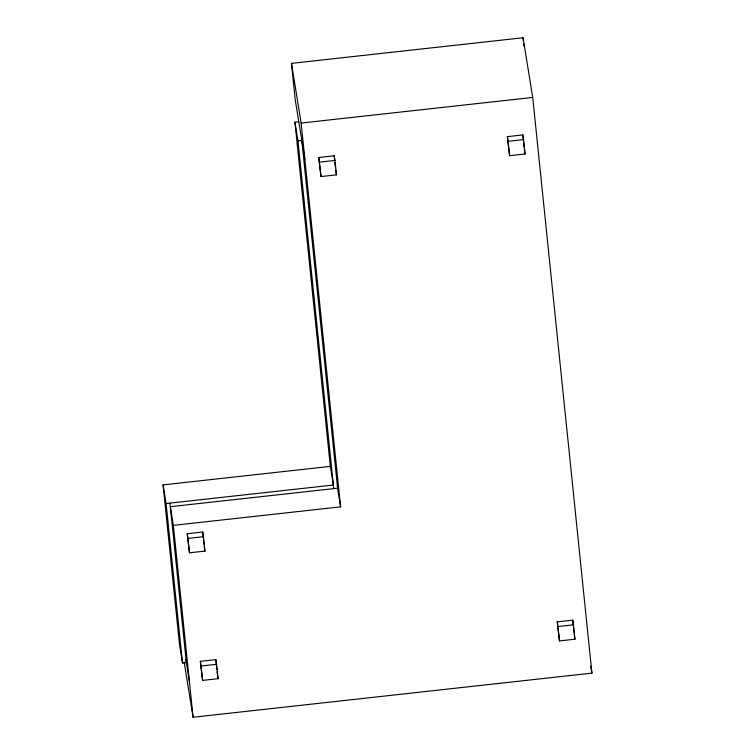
<?xml version="1.0" encoding="UTF-8"?>
<svg xmlns="http://www.w3.org/2000/svg" width="755" height="755" viewBox="0 0 755 755"><rect width="100%" height="100%" fill="white"/><g stroke="black" fill="none" stroke-linecap="round" stroke-linejoin="round"><path stroke-width="1.13" d="M304.841 159.041L295.177 99.349L291.477 63.373L523.055 37.75L532.719 97.442L591.92 673.12L193.082 717.25L184.163 662.154M330.331 466.373L163.08 484.88L166.1 503.528L333.351 485.031L330.331 466.373L294.941 122.159L298.801 121.734M291.477 63.373L301.141 123.056L532.719 97.442M294.941 122.159L297.961 140.817L301.821 140.383L337.589 488.202L340.609 506.85L173.357 525.357L170.328 506.699L337.589 488.202M318.77 157.502L334.21 155.794L334.965 160.456L336.437 174.849L321.007 176.557L318.77 157.502L321.007 176.557M507.379 136.636L522.819 134.928L523.574 139.59L525.046 153.982L509.616 155.69L507.379 136.636L509.616 155.69M319.525 162.165L334.965 160.456M508.134 141.298L523.574 139.59M187.259 533.738L202.699 532.03L203.454 536.692L204.935 551.084L189.496 552.792L187.259 533.738L189.496 552.792M188.014 538.4L203.454 536.692M163.08 484.88L179.482 644.392L182.502 663.041L186.362 662.616L169.96 503.104M200.377 661.342L215.817 659.634L216.572 664.296L218.053 678.688L202.614 680.397L200.377 661.342L202.614 680.397M557.275 621.856L572.715 620.148L573.47 624.819L574.942 639.211L559.502 640.919L557.275 621.856L559.502 640.919M201.132 666.004L216.572 664.296M558.03 626.527L573.47 624.819M524.291 149.32L525.046 153.982M590.806 666.24L591.92 673.12M574.187 634.54L574.942 639.211M335.682 170.186L336.437 174.849M204.18 546.422L204.935 551.084M218.053 678.688L217.072 671.818M185.834 659.323L189.382 681.274M523.055 37.75L523.413 41.232M523.649 43.554L523.894 45.876M522.819 134.928L523.385 140.458M523.611 142.676L524.064 147.102M572.715 620.148L573.168 624.583M573.394 626.792L573.96 632.331M334.21 155.794L334.663 160.22M334.89 162.438L335.343 166.864M301.141 123.056L340.609 506.85M297.961 140.817L333.729 488.627M202.699 532.03L203.265 537.56M203.491 539.778L203.954 544.204M215.817 659.634L216.845 669.6M173.357 525.357L193.082 717.25M166.1 503.528L182.502 663.041"/></g></svg>
